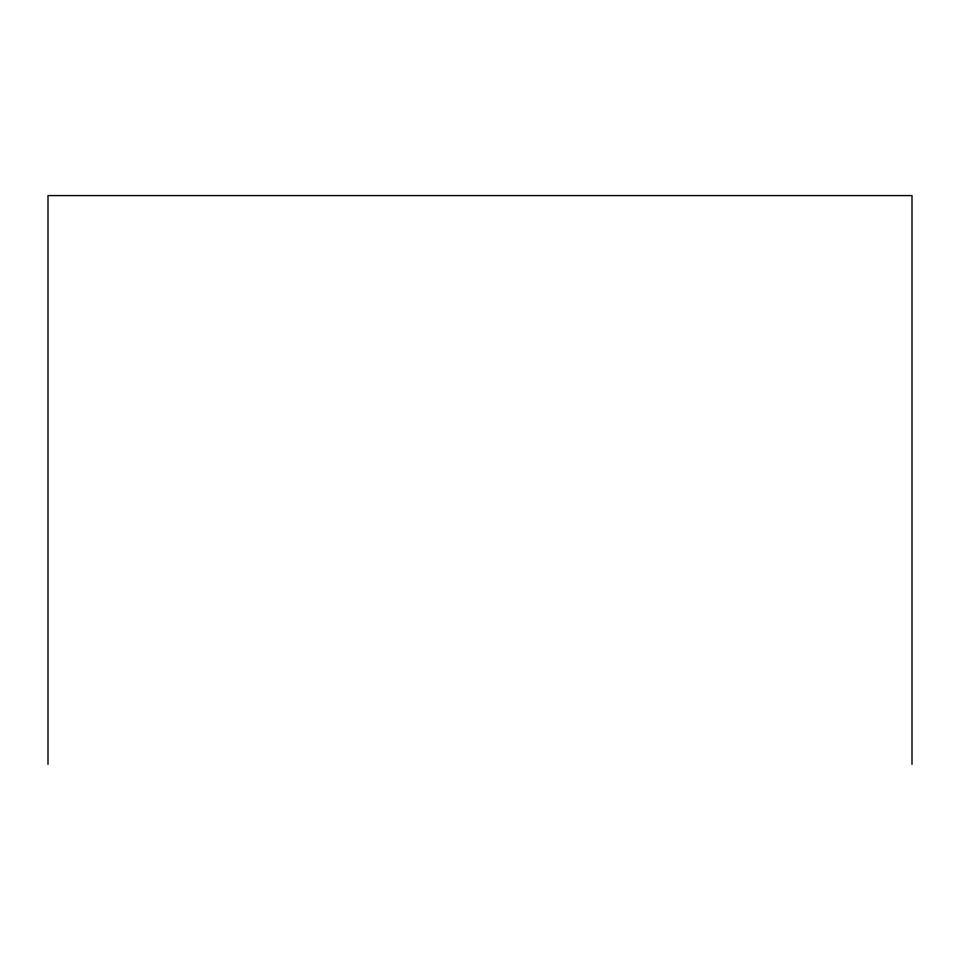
<?xml version="1.0" encoding="UTF-8"?>
<svg xmlns="http://www.w3.org/2000/svg" width="960" height="960" viewBox="0 0 960 960"><rect width="100%" height="100%" fill="white"/><g stroke="black" fill="none" stroke-linecap="round" stroke-linejoin="round"><path stroke-width="1.44" d="M912 764.424L912 195.576L48 195.576L48 764.424"/></g></svg>
